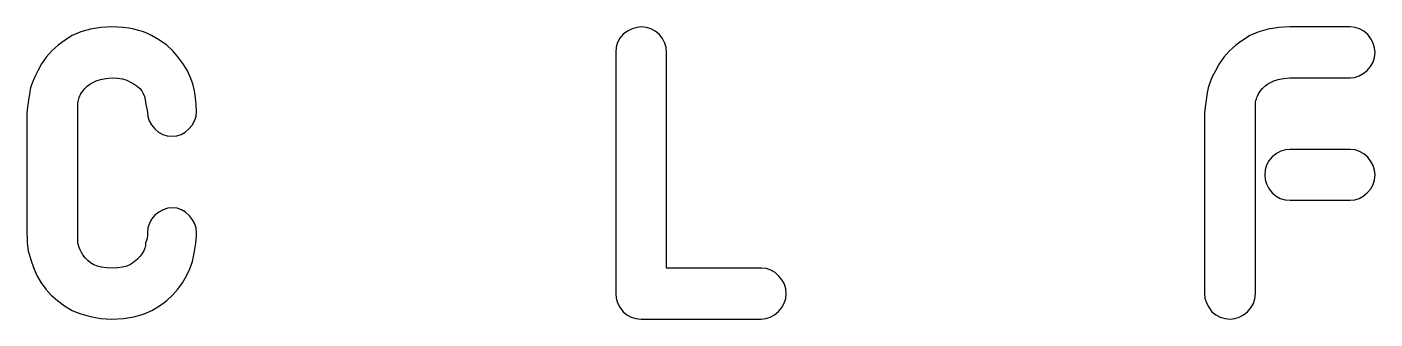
# Model space of a CAD drawing. Header units: metres. Extents: x -3 to 203, y -205 to 5.
# Drawn here: x 36.9 to 82.69, y -204.84 to -194.92 of the extents above; entities that cross this region are included whole.
import ezdxf

# ---------------------------------------------------------------- set-up
doc = ezdxf.new("R2010")
doc.units = ezdxf.units.M

msp = doc.modelspace()

# ---------------------------------------------------------------- linework, layer by layer
for p, q in [((39.0559, -194.997), (38.7311, -195.088)), ((39.4081, -194.942), (39.0559, -194.997)), ((39.7879, -194.924), (39.4081, -194.942)), ((39.9845, -194.929), (39.7879, -194.924)), ((40.1741, -194.943), (39.9845, -194.929)), ((40.3569, -194.967), (40.1741, -194.943)), ((40.5329, -195), (40.3569, -194.967)), ((40.6998, -195.041), (40.5329, -195)), ((40.8546, -195.091), (40.6998, -195.041)), ((57.3031, -195.064), (57.1539, -195.174)), ((57.4559, -194.986), (57.3031, -195.064)), ((57.6121, -194.939), (57.4559, -194.986)), ((57.7719, -194.924), (57.6121, -194.939)), ((57.9413, -194.939), (57.7719, -194.924)), ((58.0984, -194.986), (57.9413, -194.939)), ((58.2433, -195.064), (58.0984, -194.986)), ((58.3759, -195.174), (58.2433, -195.064)), ((79.0676, -194.997), (78.7413, -195.088)), ((79.4218, -194.942), (79.0676, -194.997)), ((79.8039, -194.924), (79.4218, -194.942)), ((81.8459, -194.924), (79.8039, -194.924)), ((82.0133, -194.94), (81.8459, -194.924)), ((82.1686, -194.987), (82.0133, -194.94)), ((82.3118, -195.066), (82.1686, -194.987)), ((82.4429, -195.177), (82.3118, -195.066)), ((38.0814, -195.452), (37.9639, -195.543)), ((38.1989, -195.367), (38.0814, -195.452)), ((38.3164, -195.288), (38.1989, -195.367)), ((38.4339, -195.216), (38.3164, -195.288)), ((38.7311, -195.088), (38.4339, -195.216)), ((40.9973, -195.148), (40.8546, -195.091)), ((41.1279, -195.213), (40.9973, -195.148)), ((41.4068, -195.372), (41.1279, -195.213)), ((41.6494, -195.546), (41.4068, -195.372)), ((56.9641, -195.453), (56.9167, -195.613)), ((57.0432, -195.306), (56.9641, -195.453)), ((57.1539, -195.174), (57.0432, -195.306)), ((58.4866, -195.321), (58.3759, -195.174)), ((58.5656, -195.473), (58.4866, -195.321)), ((58.6131, -195.627), (58.5656, -195.473)), ((78.0883, -195.452), (77.9699, -195.543)), ((78.2066, -195.367), (78.0883, -195.452)), ((78.3248, -195.288), (78.2066, -195.367)), ((78.4429, -195.216), (78.3248, -195.288)), ((78.7413, -195.088), (78.4429, -195.216)), ((82.5522, -195.326), (82.4429, -195.177)), ((82.6304, -195.479), (82.5522, -195.326)), ((82.6772, -195.635), (82.6304, -195.479)), ((37.5499, -195.954), (37.3999, -196.179)), ((37.6433, -195.844), (37.5499, -195.954)), ((37.7434, -195.74), (37.6433, -195.844)), ((37.8503, -195.639), (37.7434, -195.74)), ((37.9639, -195.543), (37.8503, -195.639)), ((41.8557, -195.736), (41.6494, -195.546)), ((42.0259, -195.941), (41.8557, -195.736)), ((42.1973, -196.163), (42.0259, -195.941)), ((56.9167, -195.613), (56.9009, -195.787)), ((56.9009, -195.787), (56.9009, -203.981)), ((58.6289, -195.785), (58.6131, -195.627)), ((58.6289, -203.116), (58.6289, -195.785)), ((77.5539, -195.954), (77.4026, -196.179)), ((77.6474, -195.844), (77.5539, -195.954)), ((77.7479, -195.74), (77.6474, -195.844)), ((77.8554, -195.639), (77.7479, -195.74)), ((77.9699, -195.543), (77.8554, -195.639)), ((82.6266, -196.121), (82.6763, -195.964)), ((82.6763, -195.964), (82.6929, -195.795)), ((82.6929, -195.795), (82.6772, -195.635)), ((37.2671, -196.409), (37.1514, -196.645)), ((37.3999, -196.179), (37.2671, -196.409)), ((42.3384, -196.39), (42.1973, -196.163)), ((42.4492, -196.62), (42.3384, -196.39)), ((77.2689, -196.409), (77.1526, -196.645)), ((77.4026, -196.179), (77.2689, -196.409)), ((82.2924, -196.509), (82.4279, -196.399)), ((82.4279, -196.399), (82.5438, -196.266)), ((82.5438, -196.266), (82.6266, -196.121)), ((37.0529, -196.886), (37.0266, -196.997)), ((37.1514, -196.645), (37.0529, -196.886)), ((38.9496, -196.936), (39.0383, -196.865)), ((39.0383, -196.865), (39.1349, -196.805)), ((39.1349, -196.805), (39.2519, -196.754)), ((39.2519, -196.754), (39.4009, -196.711)), ((39.4009, -196.711), (39.5819, -196.677)), ((39.5819, -196.677), (39.7949, -196.652)), ((39.7949, -196.652), (39.9798, -196.661)), ((39.9798, -196.661), (40.1454, -196.689)), ((40.1454, -196.689), (40.2917, -196.735)), ((40.2917, -196.735), (40.5417, -196.864)), ((40.5417, -196.864), (40.6464, -196.935)), ((42.5299, -196.856), (42.4492, -196.62)), ((42.5872, -197.092), (42.5299, -196.856)), ((77.0539, -196.886), (77.0272, -196.997)), ((77.1526, -196.645), (77.0539, -196.886)), ((78.9506, -196.937), (79.0398, -196.865)), ((79.0398, -196.865), (79.1369, -196.805)), ((79.1369, -196.805), (79.254, -196.754)), ((79.254, -196.754), (79.4031, -196.711)), ((79.4031, -196.711), (79.5844, -196.677)), ((79.5844, -196.677), (79.7979, -196.652)), ((79.7979, -196.652), (81.8439, -196.652)), ((81.8439, -196.652), (82.0004, -196.636)), ((82.0004, -196.636), (82.1499, -196.589)), ((82.1499, -196.589), (82.2924, -196.509)), ((36.9629, -197.331), (36.9304, -197.568)), ((36.9816, -197.219), (36.9629, -197.331)), ((37.0029, -197.108), (36.9816, -197.219)), ((37.0266, -196.997), (37.0029, -197.108)), ((38.6611, -197.365), (38.6769, -197.317)), ((38.6769, -197.317), (38.6974, -197.267)), ((38.6974, -197.267), (38.7241, -197.216)), ((38.7241, -197.216), (38.7569, -197.163)), ((38.7569, -197.163), (38.7959, -197.109)), ((38.7959, -197.109), (38.8688, -197.017)), ((38.8688, -197.017), (38.9496, -196.936)), ((40.6464, -196.935), (40.7327, -197.013)), ((40.7327, -197.013), (40.8009, -197.098)), ((40.8009, -197.098), (40.8534, -197.188)), ((40.8534, -197.188), (40.8929, -197.283)), ((40.8929, -197.283), (40.9194, -197.383)), ((42.6281, -197.328), (42.5872, -197.092)), ((42.6527, -197.563), (42.6281, -197.328)), ((76.9629, -197.331), (76.9304, -197.568)), ((76.9817, -197.219), (76.9629, -197.331)), ((77.0031, -197.108), (76.9817, -197.219)), ((77.0272, -196.997), (77.0031, -197.108)), ((78.6617, -197.367), (78.6779, -197.319)), ((78.6779, -197.319), (78.6984, -197.269)), ((78.6984, -197.269), (78.7249, -197.218)), ((78.7249, -197.218), (78.7574, -197.164)), ((78.7574, -197.164), (78.7959, -197.11)), ((78.7959, -197.11), (78.8693, -197.018)), ((78.8693, -197.018), (78.9506, -196.937)), ((36.9304, -197.568), (36.9009, -197.832)), ((38.6289, -197.51), (38.6371, -197.461)), ((38.6289, -202.258), (38.6289, -197.51)), ((38.6371, -197.461), (38.6479, -197.413)), ((38.6479, -197.413), (38.6611, -197.365)), ((40.9194, -197.383), (40.9329, -197.489)), ((40.9329, -197.489), (40.9969, -197.813)), ((40.9969, -197.813), (41.0121, -197.964)), ((42.6448, -197.963), (42.6609, -197.797)), ((42.6609, -197.797), (42.6527, -197.563)), ((76.9304, -197.568), (76.9009, -197.832)), ((78.6289, -197.513), (78.6372, -197.464)), ((78.6289, -203.983), (78.6289, -197.513)), ((78.6372, -197.464), (78.6481, -197.416)), ((78.6481, -197.416), (78.6617, -197.367)), ((36.9009, -197.832), (36.9009, -201.936)), ((41.0121, -197.964), (41.0576, -198.11)), ((41.0576, -198.11), (41.1336, -198.248)), ((41.1336, -198.248), (41.2399, -198.38)), ((42.4039, -198.389), (42.5163, -198.259)), ((42.5163, -198.259), (42.5966, -198.117)), ((42.5966, -198.117), (42.6448, -197.963)), ((76.9009, -197.832), (76.9009, -203.981)), ((41.2399, -198.38), (41.3686, -198.492)), ((41.3686, -198.492), (41.5109, -198.572)), ((41.5109, -198.572), (41.6666, -198.62)), ((41.6666, -198.62), (41.8359, -198.636)), ((41.8359, -198.636), (41.988, -198.62)), ((41.988, -198.62), (42.1334, -198.574)), ((42.1334, -198.574), (42.272, -198.497)), ((42.272, -198.497), (42.4039, -198.389)), ((79.4969, -199.147), (79.3461, -199.226)), ((79.6511, -199.1), (79.4969, -199.147)), ((79.8089, -199.084), (79.6511, -199.1)), ((81.8469, -199.084), (79.8089, -199.084)), ((82.0143, -199.1), (81.8469, -199.084)), ((82.1694, -199.151), (82.0143, -199.1)), ((82.3122, -199.234), (82.1694, -199.151)), ((79.0114, -199.614), (78.9645, -199.771)), ((79.0895, -199.469), (79.0114, -199.614)), ((79.1989, -199.337), (79.0895, -199.469)), ((79.3461, -199.226), (79.1989, -199.337)), ((82.4429, -199.351), (82.3122, -199.234)), ((82.5522, -199.488), (82.4429, -199.351)), ((82.6304, -199.632), (82.5522, -199.488)), ((82.6772, -199.783), (82.6304, -199.632)), ((78.9645, -199.771), (78.9489, -199.941)), ((78.9489, -199.941), (78.9645, -200.1)), ((78.9645, -200.1), (79.0114, -200.257)), ((82.6764, -200.116), (82.6929, -199.941)), ((82.6929, -199.941), (82.6772, -199.783)), ((79.0114, -200.257), (79.0895, -200.409)), ((79.0895, -200.409), (79.1989, -200.559)), ((79.1989, -200.559), (79.3304, -200.669)), ((82.2939, -200.669), (82.4289, -200.559)), ((82.4289, -200.559), (82.5444, -200.425)), ((82.5444, -200.425), (82.6269, -200.278)), ((82.6269, -200.278), (82.6764, -200.116)), ((79.3304, -200.669), (79.4759, -200.748)), ((79.4759, -200.748), (79.6354, -200.796)), ((79.6354, -200.796), (79.8089, -200.812)), ((79.8089, -200.812), (81.8469, -200.812)), ((81.8469, -200.812), (82.0029, -200.796)), ((82.0029, -200.796), (82.1519, -200.748)), ((82.1519, -200.748), (82.2939, -200.669)), ((41.1341, -201.45), (41.0579, -201.594)), ((41.2409, -201.319), (41.1341, -201.45)), ((41.3846, -201.209), (41.2409, -201.319)), ((41.5316, -201.13), (41.3846, -201.209)), ((41.6821, -201.083), (41.5316, -201.13)), ((41.8359, -201.068), (41.6821, -201.083)), ((41.9989, -201.084), (41.8359, -201.068)), ((42.1501, -201.134), (41.9989, -201.084)), ((42.2894, -201.217), (42.1501, -201.134)), ((42.4169, -201.334), (42.2894, -201.217)), ((42.5236, -201.47), (42.4169, -201.334)), ((42.5999, -201.613), (42.5236, -201.47)), ((36.9009, -201.936), (36.9026, -202.098)), ((40.9969, -201.918), (40.9929, -202.012)), ((41.0121, -201.75), (40.9969, -201.918)), ((41.0579, -201.594), (41.0121, -201.75)), ((42.6456, -201.763), (42.5999, -201.613)), ((42.6609, -201.921), (42.6456, -201.763)), ((42.6582, -202.03), (42.6609, -201.921)), ((36.9026, -202.098), (36.9076, -202.237)), ((36.9076, -202.237), (36.9161, -202.352)), ((36.9161, -202.352), (36.9279, -202.444)), ((38.6652, -202.381), (38.6289, -202.258)), ((38.7051, -202.489), (38.6652, -202.381)), ((40.9255, -202.343), (40.9034, -202.434)), ((40.9329, -202.252), (40.9255, -202.343)), ((40.9609, -202.179), (40.9329, -202.252)), ((40.9809, -202.099), (40.9609, -202.179)), ((40.9929, -202.012), (40.9809, -202.099)), ((42.6189, -202.404), (42.6373, -202.271)), ((42.6373, -202.271), (42.6504, -202.146)), ((42.6504, -202.146), (42.6582, -202.03)), ((36.9279, -202.444), (36.9462, -202.532)), ((36.9462, -202.532), (36.9731, -202.637)), ((36.9731, -202.637), (37.0087, -202.758)), ((37.0087, -202.758), (37.0529, -202.896)), ((38.7487, -202.582), (38.7051, -202.489)), ((38.7959, -202.659), (38.7487, -202.582)), ((38.8763, -202.763), (38.7959, -202.659)), ((38.9654, -202.855), (38.8763, -202.763)), ((39.0633, -202.933), (38.9654, -202.855)), ((40.6569, -202.807), (40.5479, -202.899)), ((40.7459, -202.714), (40.6569, -202.807)), ((40.8149, -202.621), (40.7459, -202.714)), ((40.8665, -202.527), (40.8149, -202.621)), ((40.9034, -202.434), (40.8665, -202.527)), ((42.5229, -202.886), (42.5495, -202.777)), ((42.5495, -202.777), (42.5744, -202.66)), ((42.5744, -202.66), (42.5975, -202.536)), ((42.5975, -202.536), (42.6189, -202.404)), ((37.0529, -202.896), (37.1405, -203.147)), ((37.1405, -203.147), (37.2514, -203.386)), ((39.1699, -202.999), (39.0633, -202.933)), ((39.2922, -203.05), (39.1699, -202.999)), ((39.4371, -203.086), (39.2922, -203.05)), ((39.6047, -203.108), (39.4371, -203.086)), ((39.7949, -203.116), (39.6047, -203.108)), ((39.9798, -203.108), (39.7949, -203.116)), ((40.1454, -203.084), (39.9798, -203.108)), ((40.2917, -203.045), (40.1454, -203.084)), ((40.4189, -202.991), (40.2917, -203.045)), ((40.5479, -202.899), (40.4189, -202.991)), ((42.3154, -203.381), (42.4295, -203.139)), ((42.4295, -203.139), (42.5229, -202.886)), ((61.8499, -203.116), (58.6289, -203.116)), ((62.0164, -203.132), (61.8499, -203.116)), ((62.1709, -203.182), (62.0164, -203.132)), ((62.3134, -203.266), (62.1709, -203.182)), ((62.4439, -203.383), (62.3134, -203.266)), ((37.2514, -203.386), (37.3855, -203.614)), ((37.3855, -203.614), (37.5429, -203.829)), ((42.0249, -203.831), (42.1805, -203.612)), ((42.1805, -203.612), (42.3154, -203.381)), ((62.5528, -203.52), (62.4439, -203.383)), ((62.6306, -203.664), (62.5528, -203.52)), ((62.6773, -203.815), (62.6306, -203.664)), ((37.5429, -203.829), (37.7257, -204.03)), ((37.7257, -204.03), (37.9351, -204.218)), ((37.9351, -204.218), (38.1712, -204.392)), ((41.4074, -204.395), (41.6401, -204.224)), ((41.6401, -204.224), (41.8459, -204.035)), ((41.8459, -204.035), (42.0249, -203.831)), ((56.9009, -203.981), (56.9165, -204.139)), ((56.9165, -204.139), (56.9634, -204.294)), ((62.6269, -204.31), (62.6764, -204.148)), ((62.6764, -204.148), (62.6929, -203.973)), ((62.6929, -203.973), (62.6773, -203.815)), ((76.9009, -203.981), (76.9167, -204.139)), ((76.9167, -204.139), (76.9641, -204.294)), ((78.5621, -204.316), (78.6122, -204.156)), ((78.6122, -204.156), (78.6289, -203.983)), ((38.1712, -204.392), (38.4339, -204.552)), ((38.4339, -204.552), (38.5762, -204.612)), ((38.5762, -204.612), (38.7271, -204.666)), ((38.7271, -204.666), (38.8867, -204.716)), ((40.5354, -204.77), (40.8585, -204.679)), ((40.8585, -204.679), (41.1479, -204.551)), ((41.1479, -204.551), (41.4074, -204.395)), ((56.9634, -204.294), (57.0415, -204.446)), ((57.0415, -204.446), (57.1509, -204.594)), ((57.1509, -204.594), (57.2828, -204.703)), ((62.2934, -204.701), (62.4289, -204.591)), ((62.4289, -204.591), (62.5444, -204.457)), ((62.5444, -204.457), (62.6269, -204.31)), ((76.9641, -204.294), (77.0432, -204.446)), ((77.0432, -204.446), (77.1539, -204.594)), ((77.1539, -204.594), (77.2874, -204.703)), ((78.2249, -204.703), (78.3619, -204.594)), ((78.3619, -204.594), (78.4787, -204.462)), ((78.4787, -204.462), (78.5621, -204.316)), ((38.8867, -204.716), (39.0549, -204.761)), ((39.0549, -204.761), (39.2305, -204.797)), ((39.2305, -204.797), (39.4111, -204.823)), ((39.4111, -204.823), (39.597, -204.839)), ((39.597, -204.839), (39.7879, -204.844)), ((39.7879, -204.844), (40.1785, -204.825)), ((40.1785, -204.825), (40.5354, -204.77)), ((57.2828, -204.703), (57.4286, -204.781)), ((57.4286, -204.781), (57.5883, -204.828)), ((57.5883, -204.828), (57.7619, -204.844)), ((57.7619, -204.844), (61.8459, -204.844)), ((61.8459, -204.844), (62.0019, -204.828)), ((62.0019, -204.828), (62.1511, -204.78)), ((62.1511, -204.78), (62.2934, -204.701)), ((77.2874, -204.703), (77.4349, -204.781)), ((77.4349, -204.781), (77.5964, -204.828)), ((77.5964, -204.828), (77.7719, -204.844)), ((77.7719, -204.844), (77.9299, -204.828)), ((77.9299, -204.828), (78.0809, -204.781)), ((78.0809, -204.781), (78.2249, -204.703))]:
    msp.add_line(p, q)

doc.saveas('drawing.dxf')
